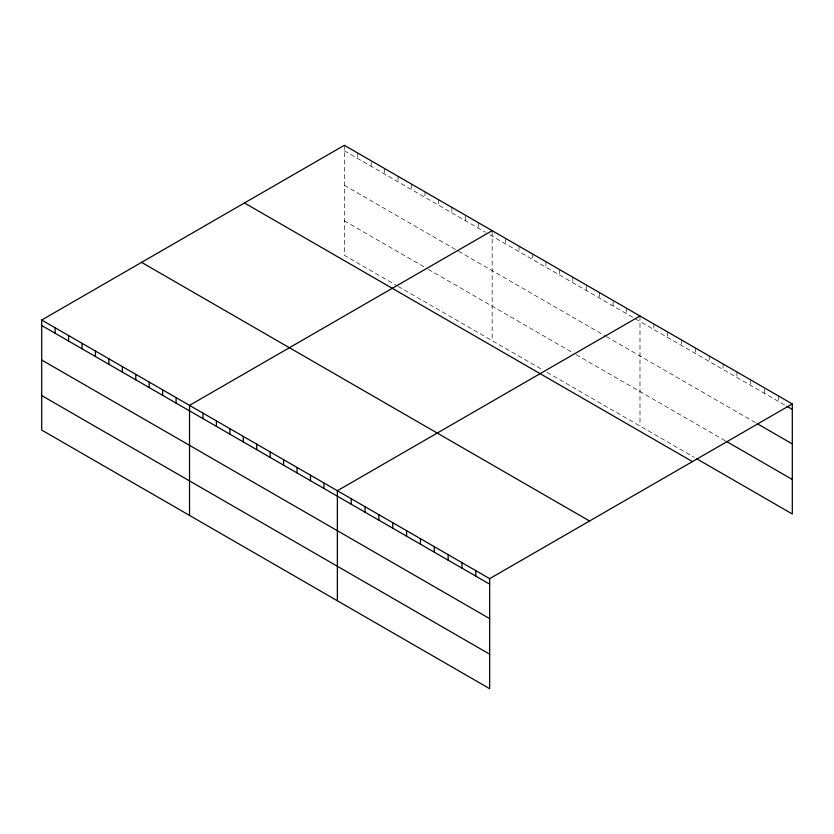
<?xml version="1.0" encoding="UTF-8"?>
<svg xmlns="http://www.w3.org/2000/svg" width="834" height="834" viewBox="0 0 834 834"><rect width="100%" height="100%" fill="white"/><g stroke="black" fill="none" stroke-linecap="round" stroke-linejoin="round"><path stroke-width="0.63" stroke-dasharray="4.17 3.13" d="M344.327 145.304L344.327 255.34L396.963 285.728M344.327 150.787L485.44 232.259M489.912 234.844L634.393 318.254M635.508 318.901L785.909 405.731M344.327 185.294L457.439 250.596M458.564 251.243L605.275 335.946M606.391 336.592L756.084 423.015M344.327 220.833L423.839 266.744M428.322 269.33L572.791 352.74M576.148 354.679L725.194 440.727M398.079 286.375L542.559 369.785M547.031 372.371L694.305 457.397M778.456 395.952L778.456 401.425M764.611 389.051L764.611 393.439M750.756 379.96L750.756 385.444M736.912 371.964L736.912 377.448M723.068 363.968L723.068 369.452M709.223 355.972L709.223 361.456M695.379 347.986L695.379 353.46M681.524 339.991L681.524 345.474M667.68 331.995L667.68 337.478M653.835 323.999L653.835 329.482M639.991 316.003L639.991 426.038M626.553 308.246L626.553 313.73M613.115 301.585L613.115 305.974M599.667 292.724L599.667 298.207M586.229 286.062L586.229 290.451M572.791 277.211L572.791 282.695M559.353 269.455L559.353 274.939M545.916 261.688L545.916 267.172M532.478 253.932L532.478 259.416M519.04 246.176L519.04 251.66M505.592 238.42L505.592 243.893M492.154 231.748L492.154 340.689M478.716 222.897L478.716 228.38M465.278 216.235L465.278 220.624M451.84 207.374L451.84 212.858M438.403 199.618L438.403 205.101M424.965 191.862L424.965 197.345M411.527 184.105L411.527 189.579M398.079 176.339L398.079 181.822M384.641 168.583L384.641 174.066M371.203 161.921L371.203 166.31M357.765 153.07L357.765 158.543"/><path stroke-width="1.25" d="M41.7 320.027L489.673 578.66L489.673 688.696L41.7 430.063L41.7 320.027L344.327 145.304L792.3 403.937L792.3 513.973L696.442 458.627M492.154 230.653L189.526 405.376L189.526 515.412M639.991 316.003L337.363 490.726L337.363 600.761M489.673 578.66L792.3 403.937M786.973 406.346L792.3 409.421M757.147 423.63L792.3 443.928M726.268 441.342L792.3 479.477M244.456 202.964L692.428 461.598M141.572 262.366L589.544 521M41.7 325.51L489.673 584.144M41.7 360.007L489.673 618.64M41.7 395.556L489.673 654.19M475.828 570.664L475.828 576.148M461.984 562.669L461.984 568.152M448.139 554.683L448.139 560.156M434.285 546.687L434.285 552.171M420.44 538.691L420.44 544.175M406.596 530.695L406.596 536.179M392.751 522.699L392.751 528.183M378.907 514.703L378.907 520.187M365.052 506.718L365.052 512.191M351.208 498.722L351.208 504.205M323.926 482.969L323.926 488.453M310.488 475.203L310.488 480.686M297.05 467.447L297.05 472.93M283.602 459.69L283.602 465.174M270.164 451.934L270.164 457.407M256.726 444.168L256.726 449.651M243.288 436.411L243.288 441.895M229.85 428.655L229.85 434.139M216.413 420.899L216.413 426.372M202.975 413.132L202.975 418.616M176.089 397.62L176.089 403.103M162.651 389.853L162.651 395.337M149.213 382.097L149.213 387.581M135.775 374.341L135.775 379.824M122.337 366.585L122.337 372.058M108.9 358.818L108.9 364.302M95.462 351.062L95.462 356.545M82.013 343.306L82.013 348.789M68.576 335.549L68.576 341.023M55.138 327.783L55.138 333.266"/></g></svg>
